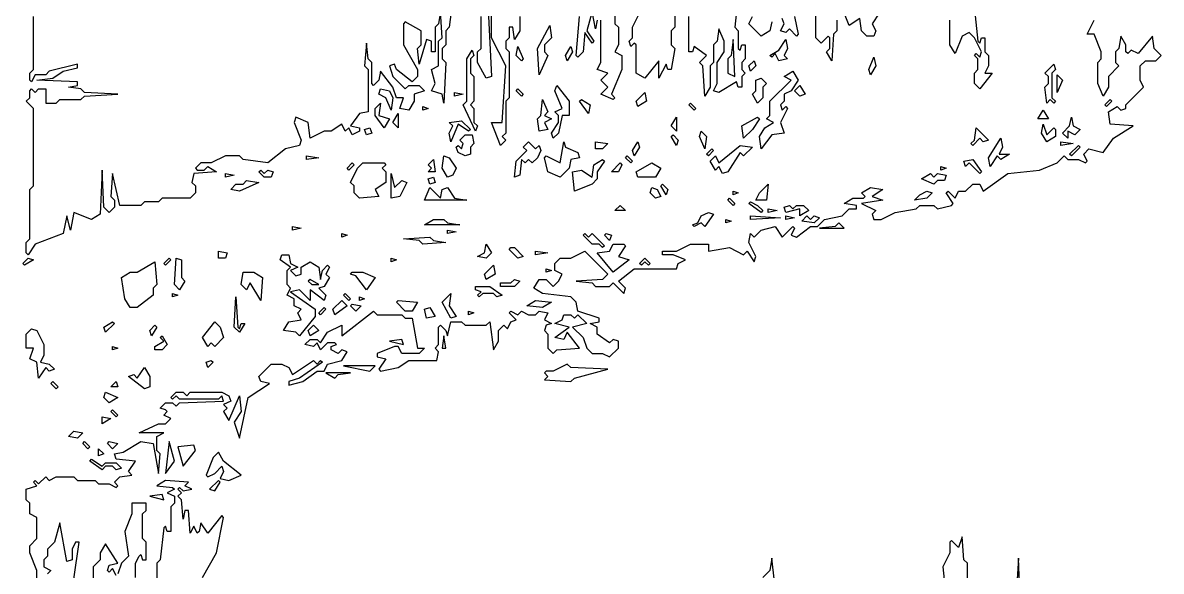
# Model space of a CAD drawing. Header units: millimetres. Extents: x -1861 to 1860, y -2 to 9002.
# Drawn here: x 81 to 1503, y 5653 to 6337 of the extents above; entities that cross this region are included whole.
import ezdxf

# ---------------------------------------------------------------- set-up
doc = ezdxf.new("R2010")
doc.units = ezdxf.units.MM
doc.layers.add('ALMOND-DRAW-PROFILE', color=7, linetype='Continuous', lineweight=25)

msp = doc.modelspace()

# ---------------------------------------------------------------- linework, layer by layer
at = {"layer": 'ALMOND-DRAW-PROFILE'}
for points in [[(618.3, 6366.9), (613.9, 6331.7), (609.5, 6327.3), (609.5, 6309.7), (605.1, 6305.3), (605.1, 6292.1), (609.5, 6287.7), (607.3, 6237), (605.1, 6248), (591.9, 6252.4), (596.3, 6261.3), (591.9, 6278.9), (600.7, 6283.3), (600.7, 6314.1), (605.1, 6318.5), (602.9, 6351.5), (600.7, 6336.1), (596.3, 6331.7), (596.3, 6300.9), (591.9, 6300.9), (591.9, 6314.1), (585.3, 6316.3), (576.5, 6285.5), (574.3, 6305.3), (578.7, 6309.7), (578.7, 6327.3), (558.9, 6338.3), (556.7, 6336.1), (556.7, 6309.7), (574.3, 6278.9), (574.3, 6270.1), (567.7, 6263.5), (547.9, 6278.9), (545.7, 6285.5), (539.1, 6283.3), (543.5, 6270.1), (558.9, 6254.6), (563.3, 6259.1), (576.5, 6259.1), (583.1, 6252.4), (569.9, 6248), (569.9, 6239.2), (563.3, 6228.2), (552.3, 6230.4), (556.7, 6243.6), (547.9, 6243.6), (543.5, 6256.8), (528.1, 6276.7), (525.9, 6265.7), (519.3, 6259.1), (517.1, 6261.3), (517.1, 6287.7), (512.7, 6292.1), (510.5, 6311.9), (508.2, 6283.3), (512.7, 6278.9), (512.7, 6226), (501.6, 6223.8), (490.6, 6208.4), (501.6, 6206.2), (501.6, 6201.8), (492.8, 6197.4), (488.4, 6206.2), (484, 6201.8), (479.6, 6210.6), (466.4, 6201.8), (457.6, 6201.8), (440, 6193), (437.8, 6212.8), (422.4, 6219.4), (420.2, 6212.8), (429, 6190.8), (426.8, 6184.2), (409.2, 6179.8), (387.2, 6162.2), (356.3, 6166.6), (351.9, 6171), (334.3, 6171), (316.7, 6162.2), (303.5, 6162.2), (296.9, 6155.6), (299.1, 6153.4), (307.9, 6153.4), (312.3, 6157.8), (323.3, 6151.2), (294.7, 6149), (292.5, 6138), (296.9, 6133.6), (296.9, 6124.8), (290.3, 6118.2), (255.1, 6118.2), (250.7, 6113.7), (233.1, 6113.7), (228.6, 6109.3), (202.2, 6109.3), (193.4, 6149), (191.2, 6120.4), (195.6, 6115.9), (195.6, 6107.1), (189, 6100.5), (182.4, 6107.1), (180.2, 6153.4), (178, 6098.3), (167, 6091.7), (145, 6100.5), (140.6, 6078.5), (136.2, 6096.1), (131.8, 6074.1), (96.6, 6060.9), (87.7, 6047.7), (85.5, 6049.9), (85.5, 6063.1), (90, 6067.5), (90, 6129.2), (94.4, 6133.6), (94.4, 6230.4), (85.5, 6239.2), (90, 6243.6), (90, 6252.4), (92.2, 6254.6), (96.6, 6250.2), (101, 6254.6), (109.8, 6254.6), (109.8, 6237), (123, 6237), (127.4, 6241.4), (153.8, 6241.4), (158.2, 6245.8), (200, 6248), (158.2, 6250.2), (153.8, 6254.6), (138.4, 6256.8), (149.4, 6259.1), (149.4, 6263.5), (98.8, 6265.7), (118.6, 6267.9), (131.8, 6276.7), (149.4, 6281.1), (149.4, 6285.5), (114.2, 6276.7), (109.8, 6272.3), (96.6, 6272.3), (92.2, 6263.5), (90, 6265.7), (90, 6274.5), (94.4, 6278.9), (94.4, 6344.9)], [(1098.3, 6340.5), (1098.3, 6327.3), (1093.9, 6322.9), (1091.7, 6289.9), (1085.1, 6300.9), (1089.5, 6305.3), (1089.5, 6318.5), (1087.3, 6320.7), (1078.5, 6311.9), (1071.8, 6318.5), (1071.8, 6371.3)], [(662.4, 6353.7), (666.8, 6270.1), (660.2, 6267.9), (649.1, 6287.7), (649.1, 6300.9), (653.6, 6305.3), (653.6, 6344.9)], [(702, 6344.9), (702, 6327.3), (695.4, 6316.3), (693.2, 6331.7), (688.8, 6331.7), (688.8, 6318.5), (684.4, 6314.1), (684.4, 6305.3), (688.8, 6300.9), (688.8, 6243.6), (684.4, 6239.2), (684.4, 6199.6), (680, 6195.2), (684.4, 6190.8), (677.8, 6184.2), (666.8, 6212.8), (680, 6212.8), (684.4, 6283.3), (666.8, 6318.5), (666.8, 6353.7)], [(798.9, 6340.5), (796.7, 6329.5), (792.3, 6351.5), (785.6, 6327.3), (794.5, 6314.1), (792.3, 6311.9), (783.4, 6325.1), (781.2, 6300.9), (774.6, 6294.3), (772.4, 6296.5), (776.8, 6344.9)], [(820.9, 6349.3), (820.9, 6336.1), (825.3, 6331.7), (825.3, 6309.7), (820.9, 6300.9), (829.7, 6296.5), (829.7, 6278.9), (816.5, 6248), (820.9, 6243.6), (818.7, 6241.4), (803.3, 6248), (812.1, 6256.8), (803.3, 6265.7), (812.1, 6274.5), (798.9, 6278.9), (803.3, 6287.7), (803.3, 6340.5)], [(895.7, 6349.3), (895.7, 6331.7), (891.3, 6327.3), (891.3, 6309.7), (895.7, 6305.3), (891.3, 6278.9), (886.9, 6278.9), (884.7, 6285.5), (875.9, 6267.9), (875.9, 6289.9), (858.3, 6267.9), (847.3, 6274.5), (847.3, 6309.7), (845.1, 6311.9), (840.7, 6307.5), (838.5, 6314.1), (842.9, 6318.5), (842.9, 6331.7), (851.7, 6349.3)], [(972.8, 6351.5), (970.6, 6331.7), (975, 6327.3), (975, 6305.3), (977.2, 6303.1), (979.4, 6309.7), (983.8, 6309.7), (983.8, 6292.1), (979.4, 6287.7), (979.4, 6278.9), (983.8, 6274.5), (979.4, 6270.1), (979.4, 6256.8), (975, 6256.8), (972.8, 6263.5), (950.8, 6250.2), (944.2, 6252.4), (948.6, 6261.3), (948.6, 6287.7), (957.4, 6300.9), (957.4, 6314.1), (950.8, 6329.5), (948.6, 6314.1), (944.2, 6309.7), (944.2, 6287.7), (939.8, 6283.3), (939.8, 6256.8), (933.2, 6245.8), (930.9, 6283.3), (926.5, 6287.7), (935.4, 6296.5), (919.9, 6307.5), (917.7, 6300.9), (913.3, 6300.9), (913.3, 6344.9)], [(1016.8, 6338.3), (1014.6, 6327.3), (1003.6, 6320.7), (988.2, 6336.1), (992.6, 6344.9)], [(1045.4, 6344.9), (1049.8, 6322.9), (1047.6, 6320.7), (1038.8, 6329.5), (1034.4, 6325.1), (1027.8, 6327.3), (1032.2, 6336.1), (1030, 6342.7)], [(1151.1, 6349.3), (1142.3, 6336.1), (1146.7, 6327.3), (1144.5, 6320.7), (1135.7, 6320.7), (1129.1, 6327.3), (1126.9, 6342.7), (1113.7, 6333.9), (1104.9, 6355.9)], [(1270, 6353.7), (1274.4, 6314.1), (1276.6, 6311.9), (1278.8, 6318.5), (1283.2, 6318.5), (1283.2, 6300.9), (1287.6, 6296.5), (1287.6, 6283.3), (1283.2, 6274.5), (1292, 6274.5), (1276.6, 6254.6), (1270, 6261.3), (1270, 6274.5), (1274.4, 6278.9), (1274.4, 6292.1), (1270, 6296.5), (1272.2, 6298.7), (1276.6, 6294.3), (1278.8, 6300.9), (1270, 6318.5), (1263.4, 6325.1), (1254.6, 6320.7), (1245.8, 6298.7), (1239.2, 6309.7), (1239.2, 6340.5)], [(98.8, 5631.6), (98.8, 5653.6), (90, 5675.6), (90, 5684.4), (98.8, 5693.2), (98.8, 5719.7), (90, 5724.1), (90, 5737.3), (85.5, 5741.7), (85.5, 5754.9), (98.8, 5759.3), (94.4, 5763.7), (96.6, 5765.9), (101, 5761.5), (109.8, 5770.3), (114.2, 5765.9), (123, 5770.3), (145, 5770.3), (149.4, 5765.9), (171.4, 5765.9), (175.8, 5761.5), (189, 5761.5), (197.8, 5757.1), (200, 5759.3), (195.6, 5763.7), (202.2, 5770.3), (217.6, 5772.5), (213.2, 5776.9), (222, 5790.1), (197.8, 5792.3), (195.6, 5798.9), (206.6, 5801.1), (228.6, 5814.3), (244.1, 5812.1), (250.7, 5774.7), (252.9, 5798.9), (248.5, 5803.3), (248.5, 5820.9), (257.3, 5825.3), (226.4, 5825.3), (250.7, 5836.4), (259.5, 5836.4), (266.1, 5843), (257.3, 5847.4), (261.7, 5851.8), (259.5, 5854), (252.9, 5856.2), (259.5, 5862.8), (268.3, 5862.8), (272.7, 5858.4), (277.1, 5862.8), (332.1, 5865), (329.9, 5871.6), (325.5, 5867.2), (277.1, 5867.2), (272.7, 5871.6), (268.3, 5867.2), (266.1, 5869.4), (272.7, 5876), (281.5, 5876), (285.9, 5871.6), (290.3, 5876), (329.9, 5876), (338.7, 5871.6), (340.9, 5865), (332.1, 5860.6), (336.5, 5856.2), (332.1, 5851.8), (338.7, 5840.8), (351.9, 5871.6), (354.1, 5851.8), (345.3, 5838.6), (351.9, 5818.7), (362.9, 5869.4), (389.4, 5887), (378.4, 5889.2), (376.2, 5895.8), (391.6, 5911.2), (404.8, 5911.2), (413.6, 5906.8), (418, 5898), (444.4, 5915.6), (448.8, 5911.2), (453.2, 5915.6), (455.4, 5913.4), (426.8, 5893.6), (413.6, 5889.2), (413.6, 5884.8), (431.2, 5889.2), (448.8, 5902.4), (457.6, 5902.4), (462, 5911.2), (479.6, 5915.6), (486.2, 5926.6), (479.6, 5928.8), (475.2, 5924.4), (466.4, 5928.8), (466.4, 5933.2), (473, 5935.4), (470.8, 5937.6), (462, 5937.6), (453.2, 5928.8), (448.8, 5937.6), (444.4, 5933.2), (433.4, 5935.4), (440, 5942), (448.8, 5942), (453.2, 5937.6), (462, 5950.8), (479.6, 5959.6), (479.6, 5946.4), (519.3, 5977.3), (523.7, 5972.8), (554.5, 5972.8), (558.9, 5968.4), (567.7, 5968.4), (574.3, 5931), (583.1, 5931), (576.5, 5924.4), (554.5, 5924.4), (550.1, 5933.2), (545.7, 5933.2), (523.7, 5924.4), (523.7, 5920), (534.7, 5917.8), (525.9, 5904.6), (528.1, 5902.4), (550.1, 5906.8), (563.3, 5915.6), (598.5, 5915.6), (600.7, 5926.6), (596.3, 5931), (600.7, 5935.4), (600.7, 5957.4), (602.9, 5959.6), (609.5, 5953), (611.7, 5946.4), (616.1, 5964), (629.3, 5964), (633.7, 5959.6), (660.2, 5959.6), (664.6, 5964), (669, 5928.8), (675.6, 5939.8), (675.6, 5953), (682.2, 5959.6), (686.6, 5955.2), (691, 5964), (697.6, 5966.2), (688.8, 5975), (691, 5977.3), (699.8, 5972.8), (704.2, 5977.3), (713, 5972.8), (721.8, 5972.8), (726.2, 5977.3), (737.2, 5975), (732.8, 5966.2), (741.6, 5961.8), (735, 5959.6), (732.8, 5953), (737.2, 5948.6), (737.2, 5931), (743.8, 5924.4), (748.2, 5928.8), (776.8, 5931), (761.4, 5950.8), (757, 5942), (746, 5944.2), (763.6, 5957.4), (746, 5961.8), (754.8, 5966.2), (757, 5972.8), (765.8, 5972.8), (770.2, 5968.4), (774.6, 5972.8), (785.6, 5961.8), (768, 5957.4), (781.2, 5944.2), (785.6, 5931), (792.3, 5924.4), (805.5, 5924.4), (814.3, 5920), (825.3, 5931), (825.3, 5939.8), (818.7, 5942), (814.3, 5937.6), (798.9, 5948.6), (798.9, 5957.4), (790, 5961.8), (801.1, 5964), (801.1, 5968.4), (774.6, 5977.3), (772.4, 5988.3), (765.8, 5994.9), (730.6, 5999.3), (719.6, 6005.9), (726.2, 6016.9), (735, 6016.9), (743.8, 6008.1), (750.4, 6014.7), (754.8, 6023.5), (746, 6027.9), (746, 6036.7), (752.6, 6043.3), (765.8, 6043.3), (783.4, 6052.1), (812.1, 6023.5), (805.5, 6016.9), (772.4, 6014.7), (792.3, 6012.5), (796.7, 6008.1), (814.3, 6008.1), (818.7, 6012.5), (831.9, 5999.3), (834.1, 6005.9), (825.3, 6014.7), (845.1, 6030.1), (897.9, 6030.1), (900.1, 6036.7), (908.9, 6041.1), (893.5, 6047.7), (880.3, 6047.7), (880.3, 6052.1), (897.9, 6052.1), (915.5, 6060.9), (937.6, 6060.9), (937.6, 6052.1), (964, 6056.5), (981.6, 6047.7), (986, 6052.1), (994.8, 6038.9), (997, 6045.5), (988.2, 6063.1), (990.4, 6074.1), (994.8, 6069.7), (1003.6, 6078.5), (1021.2, 6082.9), (1030, 6069.7), (1043.2, 6082.9), (1045.4, 6080.7), (1041, 6071.9), (1047.6, 6069.7), (1065.2, 6082.9), (1074.1, 6082.9), (1082.9, 6091.7), (1104.9, 6096.1), (1113.7, 6104.9), (1122.5, 6104.9), (1122.5, 6109.3), (1107.1, 6111.5), (1118.1, 6118.2), (1131.3, 6118.2), (1133.5, 6120.4), (1129.1, 6124.8), (1140.1, 6131.4), (1155.5, 6129.2), (1142.3, 6120.4), (1155.5, 6115.9), (1129.1, 6111.5), (1146.7, 6102.7), (1142.3, 6098.3), (1144.5, 6091.7), (1153.3, 6091.7), (1170.9, 6100.5), (1197.3, 6104.9), (1201.7, 6109.3), (1219.4, 6109.3), (1223.8, 6104.9), (1241.4, 6109.3), (1243.6, 6111.5), (1234.8, 6124.8), (1237, 6127), (1245.8, 6118.2), (1250.2, 6127), (1259, 6127), (1267.8, 6135.8), (1276.6, 6135.8), (1281, 6127), (1311.8, 6149), (1351.4, 6153.4), (1373.5, 6162.2), (1382.3, 6171), (1386.7, 6166.6), (1399.9, 6166.6), (1408.7, 6162.2), (1410.9, 6164.4), (1406.5, 6173.2), (1413.1, 6179.8), (1430.7, 6175.4), (1443.9, 6193), (1468.1, 6208.4), (1439.5, 6210.6), (1437.3, 6226), (1448.3, 6232.6), (1452.7, 6228.2), (1459.3, 6230.4), (1459.3, 6234.8), (1481.3, 6256.8), (1476.9, 6265.7), (1476.9, 6283.3), (1483.5, 6289.9), (1496.8, 6289.9), (1503.4, 6296.5), (1494.6, 6305.3), (1492.3, 6320.7), (1474.7, 6298.7), (1465.9, 6303.1), (1461.5, 6298.7), (1459.3, 6300.9), (1459.3, 6309.7), (1452.7, 6320.7), (1450.5, 6305.3), (1446.1, 6300.9), (1446.1, 6287.7), (1450.5, 6283.3), (1437.3, 6270.1), (1437.3, 6256.8), (1430.7, 6245.8), (1424.1, 6261.3), (1424.1, 6287.7), (1428.5, 6292.1), (1428.5, 6300.9), (1419.7, 6322.9), (1410.9, 6322.9), (1419.7, 6340.5)], [(305.7, 5644.8), (323.3, 5675.6), (332.1, 5719.7), (329.9, 5721.9), (312.3, 5699.9), (303.5, 5713.1), (301.3, 5702.1), (299.1, 5699.9), (294.7, 5708.7), (290.3, 5699.9), (288.1, 5728.5), (283.7, 5728.5), (281.5, 5717.5), (279.3, 5741.7), (274.9, 5746.1), (279.3, 5750.5), (274.9, 5754.9), (277.1, 5757.1), (281.5, 5752.7), (292.5, 5754.9), (283.7, 5759.3), (288.1, 5763.7), (259.5, 5765.9), (248.5, 5759.3), (268.3, 5757.1), (270.5, 5754.9), (261.7, 5750.5), (270.5, 5746.1), (270.5, 5737.3), (266.1, 5732.9), (266.1, 5702.1), (261.7, 5702.1), (259.5, 5708.7), (257.3, 5706.5), (252.9, 5666.8), (248.5, 5662.4), (248.5, 5631.6)], [(222, 5644.8), (222, 5662.4), (226.4, 5671.2), (228.6, 5673.4), (230.9, 5666.8), (235.3, 5666.8), (235.3, 5688.8), (230.9, 5693.2), (230.9, 5724.1), (235.3, 5728.5), (235.3, 5737.3), (217.6, 5737.3), (217.6, 5724.1), (208.8, 5702.1), (213.2, 5671.2), (204.4, 5662.4), (200, 5649.2)], [(138.4, 5596.4), (151.6, 5688.8), (147.2, 5688.8), (142.8, 5680), (142.8, 5666.8), (136.2, 5664.6), (127.4, 5713.1), (120.8, 5688.8), (112, 5680), (112, 5671.2), (107.6, 5666.8), (107.6, 5658), (116.4, 5653.6), (112, 5649.2)], [(1261.2, 5636), (1261.2, 5662.4), (1256.8, 5666.8), (1254.6, 5695.5), (1250.2, 5682.2), (1241.4, 5691), (1239.2, 5688.8), (1239.2, 5675.6), (1230.4, 5658), (1234.8, 5618.4)], [(197.8, 5647), (193.4, 5655.8), (189, 5651.4), (186.8, 5653.6), (189, 5660.2), (200, 5662.4), (184.6, 5686.6), (178, 5675.6), (178, 5666.8), (169.2, 5658), (169.2, 5618.4)], [(1023.4, 5609.6), (1016.8, 5669), (1014.6, 5653.6), (1005.8, 5644.8)], [(1327.2, 5614), (1325, 5669), (1322.8, 5636)]]:
    msp.add_lwpolyline(points, dxfattribs=at)
for points in [[(726.2, 6272.3), (724, 6305.3), (739.4, 6333.9), (741.6, 6318.5), (732.8, 6309.7), (732.8, 6300.9), (737.2, 6296.5)], [(970.6, 6270.1), (968.4, 6316.3), (966.2, 6296.5), (961.8, 6292.1), (961.8, 6274.5)], [(1025.6, 6289.9), (1021.2, 6298.7), (1016.8, 6294.3), (1014.6, 6296.5), (1025.6, 6303.1), (1034.4, 6316.3), (1036.6, 6305.3), (1032.2, 6296.5), (1036.6, 6292.1)], [(646.9, 6201.8), (631.5, 6234.8), (635.9, 6239.2), (635.9, 6292.1), (642.5, 6303.1), (644.7, 6296.5), (640.3, 6292.1), (640.3, 6274.5), (644.7, 6270.1), (644.7, 6239.2), (640.3, 6234.8), (644.7, 6230.4), (644.7, 6212.8), (649.1, 6208.4)], [(704.2, 6289.9), (697.6, 6296.5), (699.8, 6307.5), (706.4, 6292.1)], [(761.4, 6289.9), (759.2, 6296.5), (765.8, 6307.5), (768, 6300.9)], [(990.4, 6276.7), (988.2, 6283.3), (994.8, 6289.9), (997, 6283.3)], [(1140.1, 6272.3), (1137.9, 6278.9), (1144.5, 6294.3), (1146.7, 6283.3)], [(1003.6, 6179.8), (1001.4, 6195.2), (1008, 6206.2), (1019, 6212.8), (1010.2, 6217.2), (1014.6, 6221.6), (1014.6, 6239.2), (1041, 6265.7), (1032.2, 6270.1), (1043.2, 6276.7), (1049.8, 6265.7), (1041, 6252.4), (1032.2, 6248), (1032.2, 6239.2), (1027.8, 6234.8), (1030, 6228.2), (1034.4, 6232.6), (1036.6, 6230.4), (1027.8, 6212.8), (1032.2, 6199.6), (1016.8, 6197.4)], [(1360.3, 6237), (1358.1, 6256.8), (1362.5, 6261.3), (1362.5, 6270.1), (1358.1, 6274.5), (1369.1, 6285.5), (1371.3, 6278.9), (1366.9, 6274.5), (1366.9, 6243.6), (1371.3, 6239.2), (1369.1, 6237), (1364.7, 6241.4)], [(1373.5, 6250.2), (1373.5, 6272.3), (1380.1, 6265.7)], [(743.8, 6193), (741.6, 6199.6), (750.4, 6212.8), (750.4, 6221.6), (746, 6226), (754.8, 6230.4), (746, 6252.4), (748.2, 6259.1), (763.6, 6239.2), (763.6, 6221.6), (754.8, 6221.6), (750.4, 6199.6)], [(999.2, 6237), (992.6, 6248), (997, 6252.4), (997, 6265.7), (1003.6, 6267.9), (1010.2, 6261.3), (1005.8, 6256.8), (1005.8, 6243.6)], [(1052, 6245.8), (1045.4, 6252.4), (1052, 6259.1), (1058.6, 6248)], [(541.3, 6228.2), (534.7, 6243.6), (525.9, 6248), (528.1, 6254.6), (539.1, 6252.4), (543.5, 6243.6)], [(620.5, 6245.8), (620.5, 6250.2), (631.5, 6248)], [(704.2, 6245.8), (697.6, 6252.4), (699.8, 6254.6), (706.4, 6248)], [(849.5, 6232.6), (847.3, 6239.2), (858.3, 6250.2), (860.5, 6239.2)], [(532.5, 6206.2), (521.5, 6221.6), (521.5, 6230.4), (528.1, 6237), (525.9, 6221.6), (539.1, 6217.2)], [(580.9, 6228.2), (580.9, 6232.6), (587.5, 6230.4)], [(726.2, 6201.8), (724, 6217.2), (728.4, 6221.6), (730.6, 6241.4), (737.2, 6226), (732.8, 6221.6), (741.6, 6217.2), (732.8, 6212.8), (737.2, 6204)], [(787.8, 6223.8), (776.8, 6239.2), (779, 6241.4), (790, 6234.8)], [(919.9, 6228.2), (913.3, 6234.8), (915.5, 6237), (922.1, 6230.4)], [(1435.1, 6232.6), (1432.9, 6234.8), (1439.5, 6241.4), (1441.7, 6239.2)], [(550.1, 6206.2), (543.5, 6212.8), (550.1, 6223.8)], [(897.9, 6201.8), (891.3, 6208.4), (897.9, 6219.4)], [(981.6, 6193), (979.4, 6208.4), (999.2, 6219.4), (1001.4, 6217.2), (992.6, 6204)], [(1349.2, 6217.2), (1355.9, 6228.2), (1362.5, 6217.2)], [(1386.7, 6193), (1380.1, 6199.6), (1388.9, 6208.4), (1391.1, 6219.4), (1393.3, 6208.4), (1402.1, 6204), (1395.5, 6197.4), (1386.7, 6201.8)], [(510.5, 6197.4), (508.2, 6204), (514.9, 6206.2), (517.1, 6199.6)], [(616.1, 6188.6), (613.9, 6199.6), (618.3, 6208.4), (613.9, 6212.8), (629.3, 6215), (640.3, 6204), (638.1, 6201.8), (624.9, 6210.6)], [(933.2, 6179.8), (926.5, 6195.2), (928.7, 6201.8), (935.4, 6195.2)], [(1267.8, 6184.2), (1265.6, 6186.4), (1270, 6190.8), (1272.2, 6206.2), (1287.6, 6190.8), (1281, 6188.6), (1276.6, 6193)], [(1360.3, 6188.6), (1353.6, 6199.6), (1355.9, 6210.6), (1360.3, 6197.4), (1369.1, 6206.2), (1371.3, 6204), (1371.3, 6195.2)], [(633.7, 6171), (624.9, 6175.4), (622.7, 6182), (624.9, 6184.2), (629.3, 6179.8), (631.5, 6186.4), (627.1, 6190.8), (633.7, 6197.4), (642.5, 6197.4), (644.7, 6186.4), (640.3, 6182), (640.3, 6173.2)], [(695.4, 6144.6), (697.6, 6164.4), (710.8, 6177.6), (706.4, 6182), (713, 6188.6), (721.8, 6179.8), (726.2, 6184.2), (728.4, 6177.6), (724, 6168.8), (717.4, 6162.2), (713, 6166.6), (708.6, 6162.2), (704.2, 6166.6), (702, 6146.8)], [(737.2, 6151.2), (732.8, 6168.8), (735, 6171), (752.6, 6162.2), (757, 6188.6), (759.2, 6182), (774.6, 6175.4), (776.8, 6168.8), (765.8, 6166.6), (763.6, 6155.6), (752.6, 6144.6)], [(796.7, 6179.8), (796.7, 6188.6), (812.1, 6186.4), (805.5, 6179.8)], [(845.1, 6171), (842.9, 6177.6), (849.5, 6188.6), (851.7, 6182)], [(897.9, 6184.2), (891.3, 6195.2), (893.5, 6197.4), (900.1, 6190.8)], [(1289.8, 6157.8), (1287.6, 6168.8), (1303, 6193), (1305.2, 6182), (1300.8, 6173.2), (1314, 6173.2), (1303, 6166.6), (1298.6, 6171)], [(1377.9, 6184.2), (1377.9, 6188.6), (1393.3, 6186.4)], [(937.6, 6171), (935.4, 6173.2), (942, 6179.8), (944.2, 6177.6)], [(955.2, 6149), (950.8, 6157.8), (946.4, 6153.4), (939.8, 6164.4), (946.4, 6171), (950.8, 6162.2), (977.2, 6184.2), (992.6, 6182), (981.6, 6171), (977.2, 6175.4), (961.8, 6151.2)], [(1391.1, 6171), (1388.9, 6173.2), (1399.9, 6184.2), (1402.1, 6182)], [(435.6, 6166.6), (435.6, 6171), (451, 6168.8)], [(488.4, 6153.4), (486.2, 6155.6), (492.8, 6162.2), (495, 6160)], [(501.6, 6118.2), (495, 6124.8), (495, 6133.6), (490.6, 6138), (499.4, 6155.6), (506, 6162.2), (532.5, 6162.2), (534.7, 6160), (530.3, 6155.6), (534.7, 6151.2), (534.7, 6138), (521.5, 6129.2), (525.9, 6120.4)], [(587.5, 6151.2), (591.9, 6155.6), (587.5, 6160), (594.1, 6166.6), (596.3, 6151.2)], [(611.7, 6144.6), (605.1, 6155.6), (607.3, 6171), (613.9, 6168.8), (622.7, 6155.6), (618.3, 6146.8)], [(770.2, 6127), (768, 6151.2), (779, 6153.4), (792.3, 6144.6), (794.5, 6160), (805.5, 6166.6), (807.7, 6164.4), (798.9, 6151.2), (798.9, 6142.4), (792.3, 6135.8)], [(816.5, 6151.2), (827.5, 6162.2), (829.7, 6160), (825.3, 6151.2)], [(840.7, 6162.2), (834.1, 6168.8), (836.3, 6171), (842.9, 6164.4)], [(849.5, 6144.6), (847.3, 6151.2), (867.1, 6162.2), (878.1, 6155.6), (871.5, 6144.6)], [(1276.6, 6149), (1263.4, 6162.2), (1259, 6157.8), (1256.8, 6164.4), (1267.8, 6166.6), (1278.8, 6151.2)], [(334.3, 6144.6), (334.3, 6149), (345.3, 6146.8)], [(382.8, 6144.6), (376.2, 6151.2), (378.4, 6153.4), (382.8, 6149), (387.2, 6153.4), (393.8, 6151.2), (391.6, 6144.6)], [(541.3, 6118.2), (541.3, 6149), (545.7, 6131.4), (554.5, 6140.2), (561.1, 6138), (552.3, 6120.4)], [(589.7, 6135.8), (587.5, 6142.4), (594.1, 6144.6), (596.3, 6138)], [(1219.4, 6135.8), (1203.9, 6142.4), (1215, 6149), (1219.4, 6144.6), (1223.8, 6149), (1234.8, 6146.8), (1232.6, 6140.2), (1223.8, 6140.2)], [(1228.2, 6153.4), (1228.2, 6157.8), (1234.8, 6155.6)], [(340.9, 6129.2), (347.5, 6135.8), (356.3, 6135.8), (360.7, 6140.2), (376.2, 6138), (351.9, 6127)], [(583.1, 6115.9), (589.7, 6131.4), (602.9, 6118.2), (605.1, 6129.2), (611.7, 6131.4), (620.5, 6118.2), (635.9, 6115.9)], [(871.5, 6118.2), (864.9, 6124.8), (867.1, 6131.4), (873.7, 6129.2), (878.1, 6120.4)], [(884.7, 6122.6), (878.1, 6133.6), (880.3, 6135.8), (886.9, 6129.2)], [(997, 6115.9), (1001.4, 6124.8), (1012.4, 6135.8), (1010.2, 6115.9)], [(968.4, 6109.3), (961.8, 6115.9), (964, 6118.2), (970.6, 6111.5)], [(968.4, 6122.6), (968.4, 6127), (975, 6124.8)], [(1195.1, 6115.9), (1201.7, 6122.6), (1210.5, 6127), (1217.2, 6124.8), (1210.5, 6118.2)], [(820.9, 6102.7), (827.5, 6109.3), (834.1, 6102.7)], [(1003.6, 6100.5), (988.2, 6111.5), (990.4, 6113.7), (999.2, 6109.3), (1005.8, 6102.7)], [(1012.4, 6100.5), (1012.4, 6104.9), (1023.4, 6102.7)], [(1052, 6096.1), (1052, 6104.9), (1034.4, 6100.5), (1032.2, 6107.1), (1038.8, 6109.3), (1043.2, 6104.9), (1047.6, 6109.3), (1056.4, 6109.3), (1063, 6102.7)], [(583.1, 6085.1), (594.1, 6091.7), (607.3, 6091.7), (611.7, 6087.3), (627.1, 6085.1)], [(919.9, 6082.9), (917.7, 6085.1), (924.3, 6087.3), (928.7, 6096.1), (937.6, 6100.5), (944.2, 6098.3), (933.2, 6082.9), (928.7, 6087.3)], [(959.6, 6087.3), (959.6, 6091.7), (966.2, 6089.5)], [(990.4, 6091.7), (990.4, 6096.1), (1027.8, 6093.9)], [(1034.4, 6091.7), (1034.4, 6096.1), (1045.4, 6093.9)], [(1054.2, 6089.5), (1060.8, 6096.1), (1065.2, 6091.7), (1069.6, 6096.1), (1076.3, 6093.9), (1069.6, 6087.3)], [(1076.3, 6080.7), (1107.1, 6080.7), (1100.5, 6087.3), (1096.1, 6082.9)], [(418, 6078.5), (418, 6082.9), (429, 6080.7)], [(479.6, 6069.7), (479.6, 6074.1), (486.2, 6071.9)], [(611.7, 6074.1), (611.7, 6078.5), (622.7, 6076.3)], [(805.5, 6056.5), (801.1, 6060.9), (792.3, 6060.9), (781.2, 6071.9), (783.4, 6074.1), (787.8, 6069.7), (792.3, 6074.1), (807.7, 6058.7)], [(814.3, 6065.3), (807.7, 6071.9), (809.9, 6074.1), (816.5, 6071.9)], [(580.9, 6060.9), (576.5, 6065.3), (556.7, 6067.5), (589.7, 6069.7), (594.1, 6065.3), (609.5, 6063.1)], [(649.1, 6045.5), (658, 6049.9), (660.2, 6060.9), (666.8, 6049.9), (660.2, 6043.3)], [(818.7, 6025.7), (798.9, 6049.9), (814.3, 6052.1), (818.7, 6060.9), (831.9, 6060.9), (834.1, 6058.7), (825.3, 6045.5), (838.5, 6041.1)], [(325.5, 6043.3), (325.5, 6052.1), (336.5, 6049.9), (334.3, 6043.3)], [(426.8, 5946.4), (422.4, 5950.8), (407, 5953), (413.6, 5964), (429, 5966.2), (424.6, 5975), (429, 5979.5), (420.2, 5983.9), (420.2, 5992.7), (411.4, 5997.1), (415.8, 6005.9), (411.4, 6010.3), (411.4, 6027.9), (415.8, 6032.3), (402.6, 6041.1), (404.8, 6047.7), (413.6, 6047.7), (415.8, 6036.7), (424.6, 6032.3), (415.8, 6027.9), (422.4, 6021.3), (429, 6023.5), (429, 6032.3), (440, 6038.9), (451, 6032.3), (453.2, 6016.9), (455.4, 6027.9), (462, 6034.5), (464.2, 6032.3), (459.8, 6023.5), (464.2, 6019.1), (457.6, 6008.1), (451, 6005.9), (459.8, 5997.1), (457.6, 5990.5), (440, 6003.7), (440, 5990.5), (426.8, 6003.7), (415.8, 6001.5), (446.6, 5979.5), (446.6, 5970.6)], [(699.8, 6043.3), (688.8, 6054.3), (691, 6056.5), (695.4, 6056.5), (706.4, 6045.5)], [(721.8, 6047.7), (721.8, 6052.1), (737.2, 6049.9)], [(83.3, 6034.5), (81.1, 6036.7), (87.7, 6043.3), (94.4, 6041.1)], [(215.4, 5981.7), (208.8, 5992.7), (204.4, 6019.1), (215.4, 6025.7), (224.2, 6025.7), (246.3, 6038.9), (248.5, 6010.3), (244.1, 6005.9), (244.1, 5997.1), (224.2, 5981.7)], [(259.5, 6034.5), (257.3, 6036.7), (263.9, 6043.3), (266.1, 6041.1)], [(277.1, 6003.7), (270.5, 6010.3), (272.7, 6043.3), (279.3, 6041.1), (279.3, 6019.1), (283.7, 6014.7)], [(541.3, 6038.9), (541.3, 6043.3), (547.9, 6041.1)], [(660.2, 6016.9), (658, 6023.5), (669, 6034.5), (671.2, 6023.5)], [(853.9, 6034.5), (851.7, 6036.7), (858.3, 6043.3), (864.9, 6036.7), (862.7, 6034.5), (858.3, 6038.9)], [(378.4, 5990.5), (365.1, 6012.5), (360.7, 6003.7), (354.1, 6010.3), (356.3, 6025.7), (369.6, 6025.7), (380.6, 6019.1)], [(442.2, 6010.3), (451, 6010.3), (440, 6016.9), (437.8, 6014.7)], [(510.5, 6003.7), (497.2, 6021.3), (490.6, 6023.5), (492.8, 6025.7), (506, 6025.7), (521.5, 6019.1)], [(677.8, 6008.1), (677.8, 6012.5), (691, 6012.5), (695.4, 6016.9), (702, 6014.7), (695.4, 6008.1)], [(735, 6025.7), (735, 6030.1), (741.6, 6027.9)], [(651.4, 5994.9), (649.1, 5997.1), (653.6, 6001.5), (646.9, 6003.7), (646.9, 6008.1), (664.6, 6008.1), (680, 5997.1), (673.4, 5994.9), (669, 5999.3), (655.8, 5999.3)], [(268.3, 5994.9), (268.3, 5999.3), (274.9, 5997.1)], [(351.9, 5950.8), (345.3, 5957.4), (347.5, 5994.9), (349.7, 5957.4), (351.9, 5955.2), (354.1, 5961.8), (358.5, 5961.8)], [(470.8, 5972.8), (468.6, 5979.5), (479.6, 5990.5), (486.2, 5983.9)], [(488.4, 5990.5), (481.8, 5997.1), (484, 5999.3), (490.6, 5992.7)], [(501.6, 5990.5), (501.6, 5994.9), (508.2, 5992.7)], [(558.9, 5977.3), (547.9, 5988.3), (550.1, 5990.5), (574.3, 5988.3), (567.7, 5977.3)], [(616.1, 5968.4), (605.1, 5988.3), (616.1, 5999.3), (613.9, 5983.9), (622.7, 5970.6)], [(710.8, 5983.9), (721.8, 5990.5), (741.6, 5988.3), (730.6, 5981.7)], [(453.2, 5972.8), (451, 5975), (457.6, 5981.7), (459.8, 5979.5)], [(497.2, 5977.3), (490.6, 5983.9), (492.8, 5986.1), (503.8, 5983.9)], [(585.3, 5968.4), (583.1, 5979.5), (589.7, 5981.7), (596.3, 5970.6)], [(638.1, 5972.8), (638.1, 5977.3), (644.7, 5975)], [(184.6, 5950.8), (182.4, 5957.4), (193.4, 5964), (195.6, 5961.8)], [(241.9, 5946.4), (239.7, 5953), (246.3, 5959.6), (248.5, 5957.4)], [(312.3, 5933.2), (305.7, 5944.2), (321.1, 5964), (327.7, 5957.4), (332.1, 5944.2), (321.1, 5933.2), (316.7, 5937.6)], [(440, 5946.4), (437.8, 5953), (444.4, 5959.6), (451, 5953)], [(101, 5893.6), (98.8, 5913.4), (90, 5917.8), (94.4, 5931), (85.5, 5931), (85.5, 5948.6), (92.2, 5955.2), (98.8, 5953), (107.6, 5935.4), (107.6, 5922.2), (103.2, 5913.4), (114.2, 5911.2), (120.8, 5904.6), (114.2, 5902.4), (109.8, 5906.8)], [(246.3, 5928.8), (246.3, 5933.2), (257.3, 5939.8), (252.9, 5944.2), (255.1, 5946.4), (261.7, 5935.4), (255.1, 5928.8)], [(605.1, 5931), (609.5, 5931), (607.3, 5946.4)], [(193.4, 5928.8), (193.4, 5933.2), (200, 5931)], [(556.7, 5935.4), (554.5, 5942), (539.1, 5939.8)], [(233.1, 5880.4), (213.2, 5895.8), (219.8, 5898), (224.2, 5893.6), (233.1, 5906.8), (239.7, 5895.8), (239.7, 5882.6)], [(312.3, 5906.8), (310.1, 5913.4), (316.7, 5915.6), (318.9, 5913.4)], [(514.9, 5902.4), (521.5, 5909), (481.8, 5909)], [(732.8, 5891.4), (765.8, 5889.2), (770.2, 5893.6), (812.1, 5904.6), (765.8, 5906.8), (761.4, 5911.2), (743.8, 5902.4), (735, 5902.4), (732.8, 5900.2), (737.2, 5895.8)], [(123, 5880.4), (116.4, 5887), (118.6, 5889.2), (125.2, 5882.6)], [(191.2, 5882.6), (197.8, 5889.2), (200, 5882.6)], [(470.8, 5893.6), (475.2, 5898), (490.6, 5900.2), (459.8, 5900.2)], [(189, 5862.8), (182.4, 5869.4), (184.6, 5876), (200, 5869.4)], [(197.8, 5845.2), (191.2, 5851.8), (193.4, 5854), (200, 5847.4)], [(180.2, 5836.4), (180.2, 5845.2), (191.2, 5843)], [(138.4, 5820.9), (145, 5827.5), (156, 5825.3), (149.4, 5818.7)], [(162.6, 5805.5), (156, 5812.1), (158.2, 5814.3), (164.8, 5807.7)], [(175.8, 5796.7), (175.8, 5805.5), (182.4, 5798.9)], [(193.4, 5805.5), (186.8, 5812.1), (189, 5814.3), (200, 5812.1)], [(259.5, 5774.7), (270.5, 5790.1), (263.9, 5814.3)], [(281.5, 5783.5), (296.9, 5803.3), (294.7, 5809.9), (274.9, 5807.7)], [(180.2, 5779.1), (164.8, 5790.1), (167, 5792.3), (180.2, 5783.5), (184.6, 5787.9), (197.8, 5787.9), (204.4, 5781.3), (197.8, 5779.1), (193.4, 5783.5), (184.6, 5783.5)], [(327.7, 5768.1), (338.7, 5765.9), (354.1, 5772.5), (332.1, 5790.1), (325.5, 5801.1), (318.9, 5794.5), (310.1, 5772.5), (312.3, 5770.3), (321.1, 5774.7), (329.9, 5783.5), (332.1, 5776.9)], [(314.5, 5754.9), (321.1, 5752.7), (327.7, 5763.7), (325.5, 5765.9)], [(257.3, 5741.7), (255.1, 5748.3), (239.7, 5746.1)]]:
    msp.add_lwpolyline(points, close=True, dxfattribs=at)

doc.saveas('drawing.dxf')
